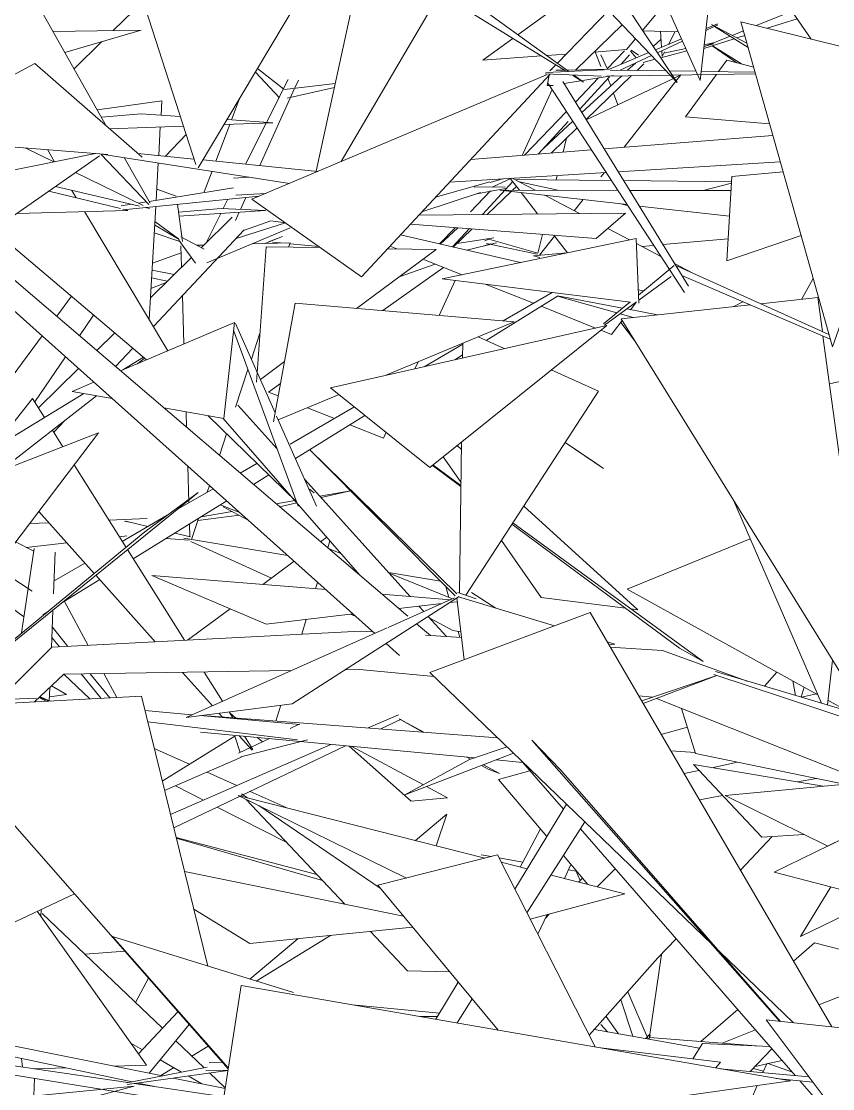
# Model space of a CAD drawing. Header units: millimetres. Extents: x 78096 to 288885, y -20632 to 149556.
# Drawn here: x 251156.5 to 251420, y 95134.9 to 95481.7 of the extents above; entities that cross this region are included whole.
import ezdxf

# ---------------------------------------------------------------- set-up
doc = ezdxf.new("R2010")
doc.units = ezdxf.units.MM
doc.layers.add('G-IMPT', color=8, linetype='Continuous', lineweight=9)
doc.layers.add('L-PLNT', color=71, linetype='Continuous', lineweight=9)

# ---------------------------------------------------------------- blocks, each defined once
blk = doc.blocks.new('ZZ-V - Tree Broadleaf 1 - 3dtree rotund SIMPLU-4826059-TOMH A-A')
at = {"layer": 'G-IMPT'}
for p, q in [((25560.54, 95580.24), (25673.12, 95461.8)), ((25637.87, 95465.44), (25497.76, 95566.7)), ((25604.45, 95565.43), (25673.12, 95461.8)), ((25489.64, 95556.65), (25636.78, 95465.6)), ((25639.37, 95554.44), (25680.52, 95462.53)), ((25443.47, 95526.16), (25487.8, 95447.61)), ((25687.29, 95521.49), (25680.52, 95462.53)), ((25716.66, 95475.92), (25690, 95514.53)), ((25494.22, 95505.18), (25516.71, 95435.25)), ((25558.88, 95503.45), (25517.56, 95434.11)), ((25650.84, 95485.24), (25634.18, 95468.1)), ((25755.4, 95466.36), (25693.8, 95481.56)), ((25723.5, 95375.97), (25693.8, 95481.56)), ((25470.38, 95478.47), (25498.97, 95478.83)), ((25498.97, 95478.83), (25474.24, 95471.63)), ((25655.23, 95480.63), (25640.18, 95465.96)), ((25419.41, 95443.99), (25464.47, 95468.02)), ((25464.47, 95468.02), (25499.31, 95437.54)), ((25633.64, 95467.55), (25631.78, 95465.63)), ((25686.52, 95465.38), (25689.25, 95469.11)), ((25697.94, 95466.86), (25689.25, 95469.11)), ((25534.95, 95423.94), (25630.7, 95464.34)), ((25570.53, 95398.73), (25631.82, 95464.59)), ((25630.22, 95464.64), (25648.54, 95463.94)), ((25630.44, 95465.12), (25649.43, 95465.94)), ((25631.51, 95464.25), (25630.84, 95460.86)), ((25631.78, 95465.63), (25632.46, 95466.26)), ((25636.35, 95465.87), (25633.7, 95465.81)), ((25652.43, 95464.12), (25636.37, 95461.53)), ((25651.13, 95466.22), (25637.24, 95465.89)), ((25639.21, 95464.1), (25642.72, 95461.93)), ((25642.72, 95461.93), (25639.75, 95464.08)), ((25698.56, 95464.66), (25650.22, 95463.94)), ((25651.32, 95465.91), (25669.48, 95465.63)), ((25670.6, 95465.62), (25679.2, 95465.49)), ((25675.79, 95450.71), (25685.86, 95464.47)), ((25680.86, 95465.46), (25698.41, 95465.2)), ((25755.4, 95466.36), (25723.5, 95375.97)), ((25632.86, 95460.9), (25630.84, 95460.86)), ((25675.45, 95393.57), (25631.19, 95461.55)), ((25676.76, 95395.63), (25635.97, 95462.19)), ((25505.72, 95455.85), (25484.79, 95452.93)), ((25505.72, 95455.85), (25505.45, 95451.25)), ((25486.14, 95450.55), (25499.03, 95451.69)), ((25511.71, 95450.82), (25499.03, 95451.69)), ((25541.78, 95448.77), (25526.9, 95449.78)), ((25675.79, 95450.71), (25703.12, 95448.45)), ((25512.72, 95447.68), (25488.75, 95446.78)), ((25505.23, 95447.4), (25504.69, 95438.13)), ((25541.78, 95448.77), (25525.94, 95448.17)), ((25419.41, 95443.99), (25488.17, 95438.44)), ((25649.38, 95440.3), (25704.18, 95444.66)), ((25461.3, 95440.61), (25470.68, 95436.04)), ((25468.54, 95440.03), (25470.9, 95436.09)), ((25606, 95436.85), (25645.24, 95439.97)), ((25484.18, 95438.76), (25383, 95418.36)), ((25412.96, 95387.53), (25485.44, 95438)), ((25485.43, 95438.72), (25547.17, 95429.09)), ((25486.03, 95438.42), (25501.52, 95422.21)), ((25493.53, 95437.46), (25501.91, 95422.6)), ((25497.87, 95438.81), (25516.16, 95436.98)), ((25504.55, 95435.74), (25503.84, 95423.56)), ((25519.1, 95436.69), (25556.38, 95432.98)), ((25653.94, 95432.86), (25706.59, 95436.09)), ((25477.7, 95432.62), (25499.7, 95421.9)), ((25599.16, 95429.5), (25650.03, 95432.62)), ((25690.86, 95431.26), (25707.52, 95432.8)), ((25529.02, 95430.72), (25534.12, 95431.13)), ((25690.86, 95431.26), (25689.21, 95403.93)), ((25492.33, 95420.87), (25468.98, 95426.54)), ((25498.49, 95421.68), (25471.14, 95428.05)), ((25476.47, 95426.8), (25477.93, 95424.37)), ((25501.58, 95423.19), (25529.02, 95427.61)), ((25529.75, 95425.24), (25539.45, 95425.83)), ((25492.56, 95421.74), (25495.9, 95422.28)), ((25493.1, 95420.52), (25537.38, 95424.96)), ((25498.16, 95422.65), (25500.72, 95423.06)), ((25534.95, 95423.94), (25570.53, 95398.73)), ((25458.57, 95419.29), (25494.68, 95420.3)), ((25480.61, 95419.91), (25507.71, 95374.72)), ((25494.68, 95420.3), (25493.38, 95420.62)), ((25501.66, 95420.94), (25500.26, 95421.27)), ((25503.73, 95421.58), (25501.6, 95384.9)), ((25450.9, 95413.95), (25500.76, 95371.76)), ((25713.34, 95412.1), (25689.21, 95403.93)), ((25444.21, 95409.29), (25585.61, 95288.41)), ((25536.49, 95364.5), (25539.55, 95408.47)), ((25557.16, 95408.2), (25539.55, 95408.47)), ((25594.81, 95407.62), (25579.03, 95407.86)), ((25659.77, 95411.16), (25596.75, 95398.02)), ((25659.77, 95411.16), (25660.63, 95390.18)), ((25438.21, 95405.12), (25574.91, 95282.87)), ((25594.81, 95407.62), (25568.89, 95388.45)), ((25660.52, 95392.8), (25672.12, 95402.35)), ((25722.38, 95379.97), (25672.69, 95402.38)), ((25657.96, 95390.51), (25596.75, 95398.02)), ((25660.6, 95391.09), (25671.19, 95398.82)), ((25722.81, 95378.43), (25674.62, 95399.12)), ((25649.48, 95382.99), (25659.9, 95390.59)), ((25718.74, 95391.96), (25700.22, 95389.96)), ((25718.74, 95391.96), (25720.24, 95380.94)), ((25542, 95351.58), (25548.99, 95390.15)), ((25620.15, 95384.09), (25548.99, 95390.15)), ((25649.13, 95383.43), (25657.72, 95390.5)), ((25696.81, 95389.59), (25654.91, 95385.07)), ((25529.32, 95383.89), (25492.31, 95368.17)), ((25525.9, 95352.67), (25529.32, 95383.89)), ((25529.68, 95383.59), (25542.54, 95354.53)), ((25620.15, 95384.09), (25578.25, 95366.66)), ((25737.04, 95252.32), (25654.91, 95385.07)), ((25529.04, 95381.37), (25549.97, 95324.24)), ((25650.22, 95382.9), (25560.52, 95362.66)), ((25592.74, 95336.8), (25650.22, 95382.9)), ((25603.47, 95377.15), (25603.41, 95372.34)), ((25608.41, 95379.21), (25616.9, 95375.38)), ((25720.44, 95379.45), (25737.73, 95252.68)), ((25493.03, 95368.48), (25499.78, 95372.59)), ((25500.1, 95372.32), (25497.77, 95370.49)), ((25545.56, 95371.2), (25537.71, 95365.4)), ((25632.22, 95368.46), (25647.55, 95361.54)), ((25733.92, 95366.56), (25722.56, 95363.9)), ((25483.64, 95364.49), (25476.57, 95361.49)), ((25404.71, 95314.68), (25480.42, 95360.8)), ((25484.45, 95360.08), (25428.38, 95316.21)), ((25489.6, 95359.16), (25476.57, 95361.49)), ((25563.29, 95360.44), (25543.55, 95352.23)), ((25592.74, 95336.8), (25560.52, 95362.66)), ((25604.41, 95295.29), (25647.55, 95361.54)), ((25450.71, 95342.7), (25463.71, 95359.22)), ((25463.71, 95359.22), (25467.61, 95353)), ((25525.9, 95352.67), (25506.37, 95356.16)), ((25530.44, 95357.03), (25543.12, 95342.93)), ((25520.63, 95353.61), (25549.47, 95325.63)), ((25525.69, 95352.71), (25570.01, 95301.75)), ((25543, 95353.48), (25555.96, 95324.19)), ((25470.18, 95348.91), (25473.58, 95343.49)), ((25485.19, 95348.02), (25393.74, 95227.82)), ((25454.3, 95335.96), (25485.19, 95348.02)), ((25603.06, 95345.08), (25602.44, 95295.97)), ((25477.27, 95337.61), (25494.09, 95310.8)), ((25552.06, 95333), (25586.37, 95294.87)), ((25517.56, 95328.69), (25395, 95229.47)), ((25517.56, 95328.69), (25500.24, 95315.85)), ((25553.72, 95329.75), (25555.16, 95328.52)), ((25691.34, 95326.18), (25719.99, 95260.18)), ((25465.77, 95322.49), (25483.76, 95302.33)), ((25395.13, 95229.62), (25500.24, 95315.85)), ((25559.28, 95314.09), (25557.3, 95312.62)), ((25560.26, 95312.96), (25559.58, 95310.67)), ((25696.8, 95313.61), (25656.85, 95297.22)), ((25494.55, 95310.07), (25513.04, 95280.61)), ((25548.73, 95306.28), (25538.52, 95298.74)), ((25484.28, 95301.75), (25503.59, 95280.11)), ((25539.56, 95285.89), (25502.45, 95301.66)), ((25502.45, 95301.66), (25559.01, 95297.08)), ((25556.26, 95299.55), (25555.6, 95297.36)), ((25656.85, 95297.22), (25718.79, 95262.93)), ((25548.01, 95260.01), (25602.26, 95294.86)), ((25577.19, 95295.61), (25599.46, 95293.81)), ((25579.18, 95284.77), (25600.8, 95294.41)), ((25603.88, 95274.28), (25601.48, 95294.36)), ((25601.84, 95296.17), (25607.78, 95294.14)), ((25633.28, 95285.3), (25602.07, 95294.74)), ((25606.28, 95296.13), (25614.19, 95291.07)), ((25527.86, 95290.86), (25514.06, 95280.66)), ((25582.66, 95290.94), (25596.71, 95292.59)), ((25589.22, 95291.71), (25590.8, 95289.95)), ((25599.17, 95292.87), (25601.62, 95293.16)), ((25539.56, 95285.89), (25567.82, 95289.2)), ((25552.64, 95287.42), (25551.2, 95282.6)), ((25592.2, 95288.4), (25598.13, 95281.8)), ((25644.82, 95289.61), (25592.79, 95270.13)), ((25644.82, 95289.61), (25723.32, 95155.02)), ((25570.2, 95283.59), (25470.04, 95278.36)), ((25513.62, 95255.56), (25578.87, 95284.63)), ((25574.4, 95283.32), (25570.2, 95283.59)), ((25588.45, 95285.99), (25592.95, 95282.14)), ((25578.54, 95279.62), (25582.92, 95275.71)), ((25603.02, 95281.49), (25591.35, 95282.24)), ((25652.8, 95279.39), (25650.35, 95280.13)), ((25470.04, 95278.36), (25451.5, 95259.94)), ((25650.92, 95279.15), (25652.8, 95279.39)), ((25668.3, 95277.31), (25651.36, 95278.39)), ((25695.83, 95267.39), (25668.3, 95277.31)), ((25723.52, 95274.17), (25721.88, 95259.61)), ((25473.9, 95269.59), (25464.37, 95260.61)), ((25547.4, 95270.75), (25473.9, 95269.59)), ((25512.44, 95270.2), (25522.12, 95259.35)), ((25519.5, 95270.31), (25525.45, 95260.83)), ((25569.97, 95271.11), (25565.17, 95271.03)), ((25594.14, 95268.82), (25569.97, 95271.11)), ((25684.41, 95181.81), (25592.79, 95270.13)), ((25661.56, 95260.91), (25685.94, 95269.23)), ((25662.07, 95260.04), (25686.02, 95269.2)), ((25685.05, 95269.52), (25737.06, 95252.33)), ((25685.53, 95270.47), (25734.94, 95255.71)), ((25499.09, 95262.42), (25431.34, 95258.89)), ((25466.15, 95262.29), (25469.48, 95260.88)), ((25499.09, 95262.42), (25520.62, 95174.78)), ((25665.09, 95262.12), (25660.61, 95262.54)), ((25456.83, 95261.51), (25464.97, 95261.83)), ((25465.9, 95262.05), (25468.09, 95260.8)), ((25465.96, 95262.11), (25469.06, 95260.85)), ((25513.62, 95255.56), (25548.01, 95260.01)), ((25544.32, 95259.53), (25542.78, 95254.38)), ((25734.81, 95234.53), (25666.36, 95261.68)), ((25722.05, 95261.13), (25728.2, 95257.72)), ((25527.24, 95141.38), (25424.38, 95258.53)), ((25500.23, 95257.79), (25515.5, 95256.4)), ((25518.21, 95256.15), (25550.56, 95253.21)), ((25520.34, 95256.07), (25614.76, 95248.95)), ((25524.27, 95256.94), (25525.38, 95255.69)), ((25527.62, 95257.37), (25528.83, 95255.43)), ((25527.89, 95256.94), (25529.65, 95255.37)), ((25679.09, 95243.82), (25674.53, 95258.44)), ((25549.83, 95248.29), (25501.13, 95254.12)), ((25547.4, 95251.92), (25550.13, 95253.22)), ((25505.86, 95234.87), (25529.41, 95249.45)), ((25518.25, 95250.78), (25607.38, 95242.42)), ((25531.13, 95244.12), (25529.41, 95249.45)), ((25530.67, 95243.89), (25540.66, 95248.68)), ((25530.82, 95249.61), (25535.02, 95244.9)), ((25532.6, 95249.44), (25535.3, 95245.13)), ((25536.74, 95249.05), (25538.38, 95247.59)), ((25531.38, 95242.7), (25553.01, 95248.27)), ((25605.69, 95241.84), (25617.83, 95245.99)), ((25625.87, 95248.17), (25635.28, 95238.4)), ((25625.87, 95248.17), (25706.48, 95156.8)), ((25506.62, 95231.78), (25531.63, 95242.59)), ((25584.59, 95230.41), (25619.96, 95243.94)), ((25605.69, 95241.84), (25584.59, 95230.41)), ((25614.3, 95241.77), (25622.89, 95240.96)), ((25622.06, 95241.91), (25636.12, 95225.75)), ((25671.01, 95244.71), (25679, 95244.11)), ((25679.09, 95243.82), (25727.38, 95233.84)), ((25635.28, 95238.4), (25706.7, 95156.78)), ((25680.16, 95238.34), (25675.33, 95237.31)), ((25700.54, 95216.6), (25678.4, 95240.22)), ((25720.49, 95233.2), (25678.4, 95240.22)), ((25692.7, 95241.01), (25684.35, 95239.23)), ((25688.67, 95230.23), (25759.11, 95236.8)), ((25718.33, 95235.71), (25712.18, 95234.59)), ((25687.85, 95230.14), (25680.31, 95228.76)), ((25688.67, 95230.23), (25722.04, 95213.74)), ((25637.12, 95227.4), (25620.36, 95199.77)), ((25743.12, 95224.1), (25704.62, 95205.24)), ((25722.04, 95213.74), (25743.12, 95224.12)), ((25643.1, 95221.63), (25624.3, 95192.02)), ((25641.67, 95219.37), (25711.4, 95139.21)), ((25700.54, 95216.6), (25714.38, 95217.52)), ((25575.83, 95201), (25614.7, 95210.87)), ((25614.7, 95210.87), (25646.49, 95148.48)), ((25749.64, 95193.63), (25704.62, 95205.24)), ((25575.83, 95201), (25614.93, 95153.95)), ((25713.12, 95184.35), (25722.97, 95200.5)), ((25442.53, 95181.83), (25477.3, 95198.26)), ((25713.12, 95184.35), (25738.16, 95196.59)), ((25548.43, 95166.14), (25489.69, 95184.4)), ((25527.29, 95141.7), (25489.69, 95184.4)), ((25710.84, 95156.34), (25686.85, 95179.46)), ((25602, 95169.51), (25594.69, 95157.47)), ((25531.45, 95168.44), (25522.54, 95111.12)), ((25531.45, 95168.44), (25709.86, 95137.48)), ((25369.18, 95164.06), (25496.08, 95137.15)), ((25606.43, 95163.87), (25601.6, 95156.27)), ((25406.7, 95159.14), (25505.96, 95139.07)), ((25702.01, 95157.27), (25750.58, 95152.14)), ((25702.01, 95157.27), (25720.5, 95132.57)), ((25396.42, 95151.46), (25494.72, 95136.89)), ((25395.71, 95149.31), (25525.22, 95128.4)), ((25494.3, 95136.8), (25520.45, 95141.89)), ((25494.46, 95136.25), (25527.16, 95140.87)), ((25520.05, 95140.97), (25527.16, 95140.88)), ((25521.13, 95143.41), (25525.36, 95143.52)), ((25687.21, 95141.41), (25715.83, 95138.81)), ((25509.44, 95138.37), (25526.24, 95134.97)), ((25709.86, 95137.48), (25522.54, 95111.12)), ((25705.19, 95138.29), (25717.17, 95137.02)), ((25712.88, 95137.51), (25718.2, 95131.4)), ((25380.12, 95104.9), (25496.75, 95135.75)), ((25385.18, 95124.83), (25496.75, 95135.75)), ((25496.78, 95136.58), (25525.83, 95132.27)), ((25497.97, 95136.75), (25503.41, 95135.6))]:
    blk.add_line(p, q, dxfattribs=at)
blk = doc.blocks.new('ZZ-V - Tree Broadleaf 2 - 3dtree rotund SIMPLU-4826084-TOMH A-A')
at = {"layer": 'G-IMPT'}
for p, q in [((25525.04, 95420.9), (25511.11, 95419.74)), ((25511.29, 95418.42), (25539.4, 95420.24)), ((25525.04, 95420.9), (25539.4, 95420.24)), ((25502.39, 95398.44), (25507.45, 95397.27)), ((25509.68, 95399.46), (25502.53, 95400.83)), ((25474.74, 95262.98), (25469.86, 95265.79)), ((25474.74, 95262.98), (25469.21, 95262.27))]:
    blk.add_line(p, q, dxfattribs=at)
blk = doc.blocks.new('ZZ-V - Tree Broadleaf 2 - 3dtree rotund SIMPLU-4826109-TOMH A-A')
at = {"layer": 'G-IMPT'}
for p, q in [((25571.72, 95505.86), (25555.83, 95433.03)), ((25643.23, 95493.25), (25621.37, 95477.36)), ((25499.68, 95488.2), (25489.95, 95478.72)), ((25563.99, 95436.19), (25595.99, 95490.85)), ((25661.86, 95478.8), (25669.26, 95487.7)), ((25710.39, 95485.01), (25698.78, 95480.33)), ((25686.15, 95480.92), (25682.46, 95479.37)), ((25695.76, 95474.61), (25684.21, 95480.72)), ((25712.08, 95482.56), (25702.32, 95479.46)), ((25661.98, 95478.62), (25673.44, 95478.36)), ((25667.72, 95478.49), (25668.01, 95473.3)), ((25670.27, 95474.25), (25672.45, 95478.38)), ((25686.33, 95480.54), (25682.38, 95478.72)), ((25696.15, 95473.22), (25685.22, 95480.09)), ((25694.62, 95478.65), (25690.93, 95477.17)), ((25486.27, 95475.13), (25477.24, 95466.33)), ((25619.73, 95476.16), (25609.99, 95469.08)), ((25656.66, 95472.53), (25659.58, 95476.05)), ((25667.86, 95475.89), (25665.34, 95473.55)), ((25674.48, 95476.02), (25666.05, 95472.48)), ((25674.84, 95475.23), (25666.71, 95471.48)), ((25691.63, 95476.06), (25681.72, 95472.92)), ((25690.29, 95476.91), (25681.78, 95473.48)), ((25681.79, 95473.56), (25684.97, 95474.39)), ((25684.91, 95474.76), (25681.85, 95474.12)), ((25684.43, 95473.78), (25692.42, 95468.29)), ((25693.94, 95467.89), (25684.52, 95473.81)), ((25695.04, 95477.15), (25692.49, 95476.34)), ((25628.91, 95470.48), (25609.99, 95469.08)), ((25637.07, 95471.08), (25630.72, 95470.61)), ((25656.66, 95472.53), (25646.11, 95471.75)), ((25646.49, 95471.77), (25648.32, 95467.09)), ((25648.32, 95470.82), (25650.48, 95466.21)), ((25650.35, 95466.28), (25655.98, 95472.16)), ((25663.85, 95471.56), (25651.13, 95466.21)), ((25664.77, 95470.59), (25654.53, 95465.86)), ((25654.9, 95467.79), (25657.66, 95470.79)), ((25657.89, 95472.02), (25659.74, 95469.83)), ((25658.1, 95472.39), (25660.55, 95470.74)), ((25667.77, 95469.89), (25676.24, 95472.1)), ((25668.08, 95472.04), (25668.18, 95470.28)), ((25668.18, 95470.28), (25668.98, 95471.8)), ((25675.9, 95472.87), (25668.75, 95471.37)), ((25659.54, 95468.17), (25657, 95465.82)), ((25662.26, 95467.9), (25660.05, 95465.78)), ((25662.05, 95468.39), (25665.9, 95469.4)), ((25536.12, 95465.25), (25543.91, 95456.82)), ((25536.8, 95466.41), (25545.38, 95459.7)), ((25641.46, 95453.23), (25651.1, 95463.68)), ((25655.08, 95464.03), (25642.17, 95452.07)), ((25658.29, 95464.08), (25643.52, 95449.86)), ((25674.33, 95464.3), (25655.9, 95440.82)), ((25674.32, 95464.3), (25672.15, 95463.27)), ((25546.76, 95462.83), (25532.91, 95435.31)), ((25562.04, 95461.51), (25545.58, 95459.55)), ((25561.77, 95460.26), (25546.37, 95456.8)), ((25550.06, 95462.66), (25548.84, 95459.94)), ((25640.06, 95455.51), (25647.53, 95463.33)), ((25671.86, 95463.14), (25643.58, 95449.76)), ((25650.59, 95463.13), (25651.5, 95460.72)), ((25548.75, 95459.73), (25537.6, 95434.85)), ((25622.73, 95438.18), (25632.47, 95459.58)), ((25652.38, 95458.39), (25653.81, 95454.6)), ((25530.81, 95456.34), (25528.3, 95449.69)), ((25623.54, 95438.24), (25637.12, 95452.44)), ((25527.76, 95448.24), (25523.26, 95436.28)), ((25627.95, 95438.59), (25637.67, 95449.13)), ((25639.17, 95449.29), (25629.77, 95440.57)), ((25640.62, 95447.07), (25632.15, 95438.93)), ((25506.95, 95437.9), (25513.58, 95445.01)), ((25637.17, 95443.75), (25636.03, 95439.24)), ((25522.04, 95433.01), (25519.51, 95426.3)), ((25649.44, 95432.58), (25648.32, 95431.15)), ((25612.26, 95429.59), (25594.56, 95424.55)), ((25609.83, 95418.97), (25619.69, 95429.64)), ((25616.32, 95430.55), (25612.35, 95429.38)), ((25619.24, 95430.73), (25613.05, 95427.88)), ((25621.83, 95426.85), (25618.87, 95430.71)), ((25619.54, 95430.75), (25626.97, 95426.84)), ((25651.73, 95430), (25620.38, 95430.31)), ((25634.37, 95426.82), (25621.84, 95429.54)), ((25634.13, 95431.64), (25633.76, 95430.18)), ((25690.76, 95429.63), (25655.72, 95429.96)), ((25690.73, 95429.15), (25681.55, 95426.72)), ((25504.06, 95427.24), (25510.41, 95424.94)), ((25609.25, 95426.12), (25590.14, 95419.8)), ((25605.97, 95419.87), (25612.45, 95426.65)), ((25617.19, 95427.9), (25607.15, 95427.85)), ((25617.38, 95427.37), (25608.01, 95425.7)), ((25619.18, 95426.44), (25611.43, 95418.98)), ((25653.83, 95426.78), (25615.48, 95426.86)), ((25615.48, 95426.86), (25656.83, 95422.17)), ((25620.88, 95428.08), (25619.61, 95426.85)), ((25627.74, 95419.14), (25622.42, 95426.07)), ((25630.07, 95425.21), (25641.33, 95419.28)), ((25690.59, 95426.71), (25657.67, 95426.77)), ((25510.77, 95422.29), (25512.4, 95410.22)), ((25527.19, 95423.94), (25525.65, 95420.87)), ((25532.98, 95424.52), (25531.23, 95420.61)), ((25642.54, 95423.79), (25639.68, 95420.15)), ((25656.99, 95421.92), (25654.75, 95422.41)), ((25524.86, 95419.3), (25519.97, 95409.58)), ((25530.81, 95419.68), (25529.61, 95417.01)), ((25656.36, 95419.43), (25589.18, 95418.76)), ((25646.79, 95411.14), (25656.36, 95419.43)), ((25660.77, 95421.72), (25690.09, 95418.4)), ((25503.38, 95415.57), (25511.36, 95410.82)), ((25503.44, 95416.65), (25511.15, 95411.11)), ((25528.61, 95418.08), (25518.52, 95408.16)), ((25545.83, 95416.23), (25529.88, 95411.22)), ((25532.25, 95413.73), (25541.15, 95416.91)), ((25541.15, 95416.91), (25545.83, 95416.23)), ((25646.79, 95411.14), (25586.49, 95415.87)), ((25532.46, 95413.96), (25502.97, 95382.61)), ((25503.23, 95413), (25511.51, 95410.19)), ((25511.9, 95411.67), (25519.42, 95407.7)), ((25547.4, 95414.61), (25520.31, 95403.27)), ((25539.22, 95409.58), (25544.9, 95411.82)), ((25544.9, 95411.82), (25540.38, 95410.1)), ((25622.23, 95403.33), (25583.19, 95412.33)), ((25595.95, 95409.39), (25601.06, 95414.73)), ((25601.84, 95414.67), (25596.11, 95409.35)), ((25600.11, 95408.43), (25605.59, 95414.37)), ((25606.56, 95414.3), (25600.39, 95408.37)), ((25613.51, 95411.41), (25601.66, 95409.59)), ((25629.34, 95412.51), (25627.81, 95406.39)), ((25633.25, 95411.96), (25628.35, 95405.72)), ((25637.43, 95406.5), (25633.05, 95412.22)), ((25650.57, 95414.42), (25657.61, 95410.71)), ((25511.21, 95410.59), (25516.69, 95403.18)), ((25511.94, 95408.83), (25512.15, 95401.89)), ((25517.01, 95408.97), (25519.41, 95409.04)), ((25535.12, 95409.47), (25547.36, 95409.81)), ((25541.65, 95409.98), (25544.29, 95409.72)), ((25546.88, 95408.36), (25547.36, 95409.81)), ((25547.4, 95409.42), (25556.7, 95408.53)), ((25579.83, 95408.72), (25582.09, 95407.82)), ((25614.4, 95409.81), (25604.83, 95407.34)), ((25611.88, 95410.95), (25610.57, 95410.37)), ((25610.59, 95408.94), (25612.55, 95409.47)), ((25627.63, 95406.04), (25611.12, 95409.49)), ((25627.82, 95406.39), (25611.88, 95410.95)), ((25659.83, 95409.54), (25667.77, 95405.37)), ((25661.63, 95408.6), (25665.45, 95408.93)), ((25668.45, 95409.19), (25689.64, 95411.02)), ((25515.33, 95405.02), (25502.01, 95391.91)), ((25502.66, 95403.19), (25512.01, 95406.52)), ((25590.53, 95404.45), (25603.24, 95399.37)), ((25626.41, 95405.55), (25637.41, 95406.5)), ((25628.44, 95405.01), (25626.41, 95405.55)), ((25577.51, 95387.72), (25597.25, 95401.76)), ((25582.81, 95398.74), (25594.51, 95402.86)), ((25672.23, 95403.02), (25677.96, 95400)), ((25600.96, 95397.5), (25595.8, 95386.16)), ((25713.43, 95391.39), (25717.26, 95398.15)), ((25502.19, 95394.97), (25507.08, 95396.9)), ((25611.03, 95396.27), (25626.45, 95390.11)), ((25662.15, 95394.14), (25660.45, 95394.53)), ((25471.59, 95385.89), (25476.4, 95392.38)), ((25512.43, 95392.67), (25512.91, 95376.93)), ((25634.23, 95392.42), (25611.01, 95378.04)), ((25632.53, 95393.63), (25616.58, 95384.39)), ((25634.22, 95392.56), (25655.32, 95388.52)), ((25653.46, 95386.99), (25634.23, 95392.41)), ((25691.54, 95389.03), (25694.43, 95390.61)), ((25628.92, 95389.13), (25646.58, 95382.07)), ((25656.7, 95388.26), (25666.7, 95386.34)), ((25659.71, 95390.3), (25657.95, 95388.02)), ((25478.99, 95379.56), (25483.56, 95386.31)), ((25655.25, 95384.52), (25651.77, 95380.01)), ((25658.8, 95385.49), (25654.55, 95386.69)), ((25659.28, 95378.01), (25654.77, 95383.89)), ((25490.42, 95380.51), (25484.59, 95374.78)), ((25534.81, 95371.99), (25537.59, 95380.37)), ((25648.33, 95381.38), (25651.77, 95380.01)), ((25448.45, 95354.69), (25466.85, 95379.51)), ((25603.46, 95376.8), (25590.88, 95369.51)), ((25496.31, 95375.53), (25490.69, 95369.56)), ((25603.42, 95373.34), (25600.87, 95371.76)), ((25464.44, 95358.05), (25474.39, 95372.76)), ((25588.95, 95371.11), (25587.92, 95368.84)), ((25478.66, 95368.94), (25465.65, 95356.13)), ((25529.64, 95356.39), (25533.7, 95368.64)), ((25540.36, 95361.29), (25544.27, 95364.07)), ((25540.36, 95361.29), (25543.53, 95360.01)), ((25568.07, 95356.31), (25547.4, 95344.34)), ((25553.05, 95356.18), (25561.79, 95352.67)), ((25513.59, 95354.87), (25513.74, 95349.85)), ((25571.69, 95353.7), (25549.09, 95339.71)), ((25474.31, 95352.14), (25470.62, 95348.21)), ((25566.78, 95350.66), (25577.66, 95346.28)), ((25524.44, 95340.71), (25526.75, 95347.68)), ((25578.53, 95348.2), (25577.66, 95346.28)), ((25600.96, 95295.06), (25553.69, 95342.56)), ((25601.48, 95295.74), (25553.71, 95342.57)), ((25601.62, 95343.92), (25603.03, 95342.64)), ((25646.67, 95338.13), (25636.71, 95344.89)), ((25649.21, 95336.48), (25636.73, 95344.93)), ((25602.89, 95331.91), (25597.07, 95340.27)), ((25514.13, 95337.22), (25514.5, 95325.28)), ((25536.62, 95338.09), (25531.18, 95334.94)), ((25602.88, 95330.58), (25593.57, 95337.47)), ((25593.75, 95337.61), (25602.88, 95330.96)), ((25646.67, 95338.13), (25649.21, 95336.48)), ((25540.46, 95334.37), (25535.47, 95331.28)), ((25522.38, 95329.85), (25510.47, 95322.96)), ((25520.46, 95328.74), (25521.18, 95330.91)), ((25566.97, 95329.22), (25557.03, 95327.48)), ((25566.99, 95329.2), (25557.42, 95327.04)), ((25526.79, 95325.9), (25496.41, 95307.1)), ((25524.8, 95324.67), (25530.96, 95322.17)), ((25548.86, 95326.06), (25542.81, 95325)), ((25549.56, 95325.26), (25543.98, 95324)), ((25507.5, 95321.23), (25492.86, 95312.76)), ((25530.87, 95321.23), (25517.42, 95319.56)), ((25528.51, 95322.51), (25518.48, 95320.76)), ((25533.75, 95319.67), (25525.69, 95324.03)), ((25623.25, 95324.23), (25660.31, 95290.51)), ((25469.05, 95318.81), (25462.76, 95318.53)), ((25500.93, 95320.23), (25488.52, 95319.68)), ((25496.26, 95318.77), (25493.55, 95319.35)), ((25501.22, 95317.6), (25494.07, 95319.36)), ((25514.71, 95318.42), (25514.83, 95314.24)), ((25515.36, 95313.35), (25517.64, 95320.24)), ((25673.81, 95278.11), (25619.42, 95318.35)), ((25619.67, 95318.73), (25681.49, 95273.71)), ((25494.35, 95314.51), (25491.94, 95314.23)), ((25514.98, 95314.2), (25509.91, 95315.45)), ((25458.24, 95312.59), (25464.12, 95309.54)), ((25474.86, 95312.31), (25461.66, 95310.82)), ((25514.58, 95313.1), (25507.07, 95313.69)), ((25512.91, 95313.76), (25546.66, 95308.13)), ((25541.33, 95300.82), (25515.15, 95312.74)), ((25628.9, 95294.57), (25616, 95313.09)), ((25460.19, 95283), (25464.26, 95310.48)), ((25470.53, 95295.7), (25471.06, 95309.21)), ((25559.85, 95310.44), (25563.88, 95308.8)), ((25451.91, 95304.27), (25463.57, 95296.63)), ((25480.73, 95305.73), (25470.7, 95299.92)), ((25485.53, 95300.36), (25472.92, 95292.55)), ((25579.35, 95302.67), (25596.19, 95299.86)), ((25579.58, 95302.42), (25600.09, 95294.09)), ((25447.22, 95298.11), (25460.78, 95288.35)), ((25598.95, 95294.56), (25597.98, 95298.06)), ((25628.9, 95294.57), (25656.36, 95291.02)), ((25469.84, 95278.16), (25470.32, 95290.45)), ((25474.07, 95293.26), (25481.84, 95278.97)), ((25658.02, 95290.8), (25660.31, 95290.51)), ((25468.53, 95289.83), (25467.08, 95288.94)), ((25568.56, 95288.41), (25567.03, 95289.11)), ((25600.18, 95283.77), (25592.75, 95287.79)), ((25470.11, 95284.95), (25475.23, 95278.63)), ((25600.18, 95283.77), (25602.79, 95283.35)), ((25602.53, 95281.52), (25601.99, 95283.48)), ((25472.46, 95278.48), (25469.97, 95281.56)), ((25673.81, 95278.11), (25681.49, 95273.71)), ((25473.9, 95269.64), (25482.35, 95261.55)), ((25485.97, 95261.73), (25479.56, 95269.68)), ((25482.44, 95269.73), (25488.79, 95261.88)), ((25486.83, 95269.8), (25491.07, 95262)), ((25701.43, 95265.72), (25705.49, 95270.29)), ((25711.51, 95262.71), (25710.68, 95267.42)), ((25469.16, 95260.86), (25469.33, 95265.29)), ((25714.32, 95265.41), (25713.32, 95262.17)), ((25713.45, 95262.13), (25718.34, 95263.18)), ((25582.53, 95256.43), (25572.71, 95252.12)), ((25583.41, 95254.98), (25576.8, 95251.81)), ((25590.84, 95250.76), (25582.79, 95255.15)), ((25590.46, 95250.78), (25582.79, 95255.14)), ((25676.41, 95252.42), (25667.89, 95250.05)), ((25503.27, 95245.42), (25514.66, 95240.32)), ((25560.6, 95246.81), (25508.54, 95223.97)), ((25565.41, 95246.36), (25509.6, 95219.64)), ((25566.56, 95246.25), (25586.75, 95228.4)), ((25590.65, 95233.69), (25567.26, 95246.18)), ((25606.02, 95241.96), (25604.77, 95242.66)), ((25611.75, 95238.7), (25609.55, 95239.95)), ((25615.35, 95237.38), (25610.18, 95240.2)), ((25611.75, 95238.7), (25615.35, 95237.38)), ((25625.28, 95238.21), (25615.04, 95235.36)), ((25520.42, 95237.74), (25530.08, 95233.42)), ((25630.76, 95216.92), (25615.04, 95235.36)), ((25510.12, 95233.29), (25519.24, 95228.67)), ((25534.37, 95231.5), (25546.1, 95226.25)), ((25598.54, 95229.48), (25591.71, 95233.13)), ((25532.38, 95229.74), (25530.56, 95230.2)), ((25530.56, 95230.2), (25585.16, 95203.37)), ((25533.54, 95229.44), (25531.64, 95230.74)), ((25610.61, 95209.83), (25532.59, 95229.68)), ((25565.17, 95194.84), (25533.14, 95228.94)), ((25598.54, 95229.48), (25586.75, 95228.4)), ((25523.72, 95226.4), (25546.27, 95214.96)), ((25576.63, 95200.04), (25537.23, 95226.92)), ((25598.26, 95224.08), (25588.08, 95215.56)), ((25598.26, 95224.08), (25594.84, 95213.84)), ((25622.09, 95206.91), (25628.67, 95219.37)), ((25556.05, 95204.54), (25510.37, 95216.5)), ((25557.9, 95202.58), (25510.41, 95216.34)), ((25693.65, 95205.9), (25703.92, 95216.83)), ((25609.46, 95210.92), (25612.69, 95210.36)), ((25644.07, 95201.31), (25636.12, 95210.64)), ((25615.18, 95209.93), (25622.97, 95208.58)), ((25624.34, 95206.33), (25615.92, 95208.48)), ((25636.45, 95203.25), (25638.59, 95207.75)), ((25584.19, 95190.94), (25513.07, 95205.53)), ((25656.06, 95198.26), (25632.13, 95204.35)), ((25637.77, 95206.02), (25640.25, 95205.59)), ((25641.55, 95202.56), (25640.06, 95206.02)), ((25641.08, 95202.08), (25642.33, 95203.35)), ((25647.1, 95200.54), (25652.98, 95206.36)), ((25656.06, 95198.26), (25625.33, 95190.01)), ((25466.4, 95191), (25466.49, 95193.15)), ((25516.08, 95193.26), (25534.25, 95182.06)), ((25500.69, 95142.61), (25465.28, 95192.58)), ((25466.9, 95191.89), (25505.96, 95154.59)), ((25627.84, 95185.09), (25630.88, 95191.5)), ((25630.35, 95190.38), (25631.51, 95191.67)), ((25587.13, 95187.4), (25534.25, 95182.06)), ((25585.53, 95173.18), (25573.46, 95186.02)), ((25549.92, 95183.64), (25534.26, 95170.55)), ((25560.54, 95184.72), (25536.31, 95169.91)), ((25666.86, 95177.41), (25672.73, 95183.66)), ((25480.77, 95178.65), (25493.72, 95179.56)), ((25717.64, 95182.32), (25710.85, 95176.41)), ((25745.67, 95175.05), (25717.64, 95182.32)), ((25644.55, 95152.28), (25666.86, 95177.41)), ((25667.95, 95178.57), (25664.02, 95150.99)), ((25585.53, 95173.18), (25599.21, 95172.87)), ((25747.32, 95173.4), (25719.14, 95162.19)), ((25497.17, 95162.98), (25501.39, 95170.83)), ((25663.67, 95151.05), (25657.08, 95166.4)), ((25595.91, 95159.48), (25567.68, 95162.15)), ((25658.7, 95151.94), (25654.8, 95163.82)), ((25510.95, 95159.93), (25498.13, 95146.23)), ((25595.26, 95158.41), (25589.62, 95158.34)), ((25650.01, 95158.43), (25654.05, 95152.77)), ((25692.74, 95160.66), (25680.75, 95150.24)), ((25514.61, 95155.77), (25501.62, 95139.95)), ((25648.32, 95155.81), (25650.45, 95153.41)), ((25646.22, 95154.17), (25680.3, 95148.09)), ((25664.16, 95152.63), (25662.95, 95151.18)), ((25664.45, 95152.2), (25663.77, 95151.03)), ((25698.8, 95148.85), (25664.1, 95151.52)), ((25698.53, 95154), (25687.73, 95149.7)), ((25495.64, 95149.74), (25499.4, 95147.58)), ((25510.27, 95150.48), (25519.46, 95141.7)), ((25520.76, 95148.76), (25515.5, 95145.47)), ((25687.15, 95143.54), (25648.32, 95148.22)), ((25681.27, 95149.65), (25678.15, 95144.63)), ((25681.27, 95149.65), (25703.18, 95148.65)), ((25703.82, 95147.92), (25696.85, 95140.53)), ((25460.11, 95144.78), (25460.46, 95141.97)), ((25474.43, 95141.74), (25464.24, 95141.41)), ((25500.69, 95142.61), (25490.17, 95142.26)), ((25505.17, 95144.27), (25512.12, 95140.27)), ((25509.55, 95141.75), (25505.44, 95139.18)), ((25687.15, 95143.54), (25685.7, 95141.67)), ((25701.13, 95140.61), (25697.73, 95141.46)), ((25698.41, 95142.18), (25702.18, 95143.01)), ((25700.93, 95140.16), (25702.27, 95143.22)), ((25710.51, 95140.24), (25702.27, 95143.22)), ((25702.6, 95143.1), (25707.14, 95144.1)), ((25464.1, 95132.56), (25464.32, 95138.23)), ((25514.25, 95139.05), (25518.69, 95136.5)), ((25521.15, 95140.08), (25526.28, 95135.18)), ((25694.3, 95124.97), (25699.1, 95135.97))]:
    blk.add_line(p, q, dxfattribs=at)

msp = doc.modelspace()

# ---------------------------------------------------------------- block references
at = {"layer": 'L-PLNT'}
for name in ['ZZ-V - Tree Broadleaf 1 - 3dtree rotund SIMPLU-4826059-TOMH A-A', 'ZZ-V - Tree Broadleaf 2 - 3dtree rotund SIMPLU-4826109-TOMH A-A', 'ZZ-V - Tree Broadleaf 2 - 3dtree rotund SIMPLU-4826084-TOMH A-A']:
    msp.add_blockref(name, (225696.455, 0), dxfattribs=at)

doc.saveas('drawing.dxf')
